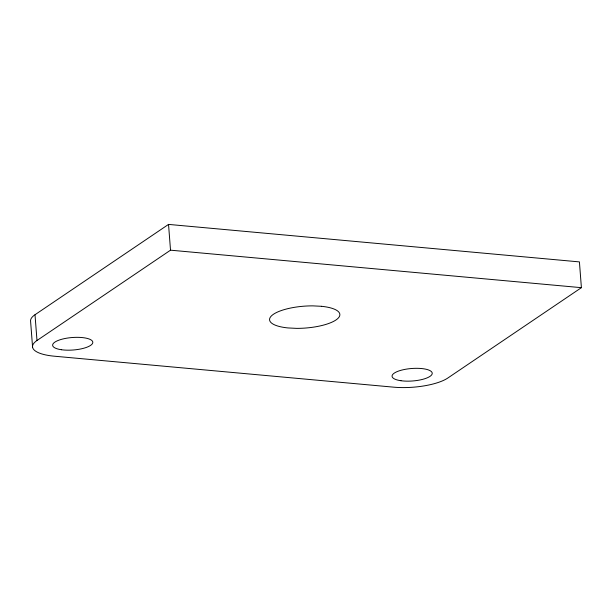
<?xml version="1.0" encoding="UTF-8"?>
<svg xmlns="http://www.w3.org/2000/svg" width="612" height="612" viewBox="0 0 612 612"><rect width="100%" height="100%" fill="white"/><g stroke="black" fill="none" stroke-linecap="round" stroke-linejoin="round"><path stroke-width="0.92" d="M35.006 314.729L168.537 224.405L579.419 261.898L581.4 287.671L447.869 377.994A40.293 12.515 -4.4 0 1 393.753 387.174L54.33 356.199A40.293 12.515 -4.4 0 1 36.988 340.502L35.006 314.729A40.293 12.515 -4.4 0 0 30.6 321.384L32.581 347.157M36.988 340.502L170.519 250.178L581.4 287.671M168.537 224.405L170.519 250.178M321.438 306.298L312.862 305.87A35.251 10.955 -4.4 0 0 271.866 315.486A35.251 10.955 -4.4 0 0 287.992 327.94L296.568 328.369A35.251 10.955 -4.4 0 0 337.556 318.753A35.251 10.955 -4.4 0 0 321.438 306.298M400.975 380.725A20.142 6.258 -4.4 0 0 432.187 373.756A20.142 6.258 -4.4 0 0 403.262 369.725A20.142 6.258 -4.4 0 0 400.975 380.725M61.322 349.72A20.142 6.258 -4.4 0 0 92.749 342.873A20.142 6.258 -4.4 0 0 64.084 338.696A20.142 6.258 -4.4 0 0 61.322 349.72"/></g></svg>
